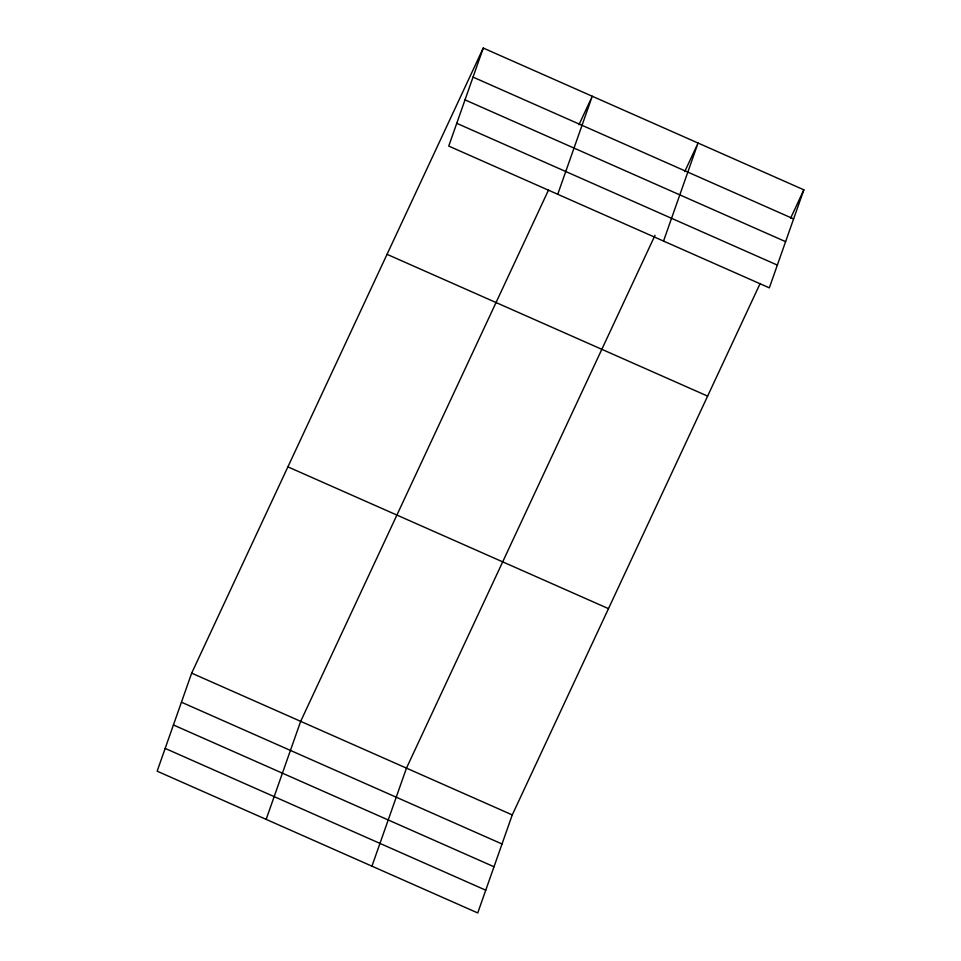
<?xml version="1.0" encoding="UTF-8"?>
<svg xmlns="http://www.w3.org/2000/svg" width="961" height="961" viewBox="0 0 961 961"><rect width="100%" height="100%" fill="white"/><g stroke="black" fill="none" stroke-linecap="round" stroke-linejoin="round"><path stroke-width="1.44" d="M483.263 48.05L448.739 146.084L769.329 287.856L803.852 189.822L483.263 48.05L191.671 673.144L157.148 771.178L477.737 912.95L512.261 814.916L760.163 283.471M266.149 819.373L300.673 721.351L548.587 189.894M557.74 194.278L592.264 96.256L578.966 124.75M371.943 866.161L406.467 768.139L655.006 235.325M663.534 241.067L698.058 143.045L684.761 171.538M790.555 218.327L803.852 189.822M473.028 77.12L793.618 218.892M465.016 99.872L785.593 241.655M456.763 123.32L777.341 265.092M387.043 254.329L707.62 396.112M287.904 466.866L608.481 608.637M191.671 673.144L512.261 814.916M181.437 702.215L502.014 843.986M173.424 724.966L494.002 866.75M165.172 748.415L485.749 890.186"/></g></svg>
